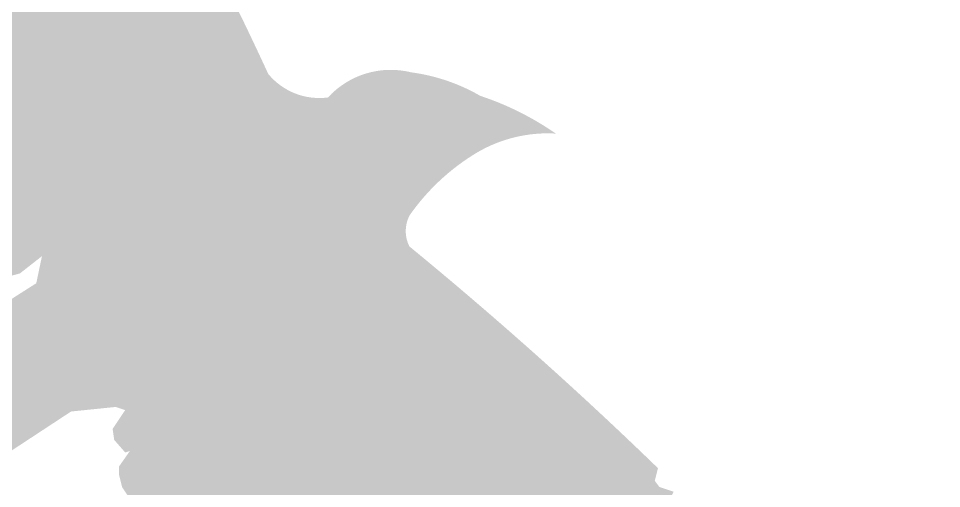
# Model space of a CAD drawing. Header units: millimetres. Extents: x -754 to 578, y -31 to 612.
# Drawn here: x -595.44 to -559.64, y 402.8 to 421.03 of the extents above; entities that cross this region are included whole.
import ezdxf

# ---------------------------------------------------------------- set-up
doc = ezdxf.new("R2010")
doc.units = ezdxf.units.MM
doc.layers.add('Images', color=7, linetype='Continuous')
doc.layers.add('magpiefill', color=3, linetype='Continuous')
picture_1 = doc.add_image_def('image14.jpg', size_in_pixel=(520, 700))

msp = doc.modelspace()

# ---------------------------------------------------------------- hatches: boundary and pattern name
at = {"layer": 'magpiefill', "true_color": 0x010101}
h = msp.add_hatch(color=18, dxfattribs=at)
h.dxf.hatch_style = 1
edge = h.paths.add_edge_path()
edge.add_line((-591.6616307479633, 405.9645275121389), (-593.3959141630291, 405.7872305405406))
edge.add_line((-593.3959141630293, 405.7872305405407), (-596.347737157852, 403.8484376320108))
edge.add_line((-596.3477371578518, 403.8484376320106), (-602.4200527467514, 399.4650788998319))
edge.add_line((-602.4200527467514, 399.4650788998321), (-605.962238186531, 396.0932631983837))
edge.add_line((-605.962238186531, 396.0932631983836), (-606.5526006314878, 396.0932631983836))
edge.add_line((-606.5526006314876, 396.0932631983836), (-607.1429657689539, 396.5990361135024))
edge.add_line((-607.142965768954, 396.5990361135026), (-607.2273032610905, 396.936217123746))
edge.add_line((-607.2273032610906, 396.9362171237457), (-608.9983959809805, 395.5874916830185))
edge.add_line((-608.9983959809805, 395.5874916830184), (-611.3598511458268, 393.9015838322942))
edge.add_line((-611.359851145827, 393.9015838322945), (-611.6128636222369, 394.9974242152158))
edge.add_line((-611.6128636222369, 394.9974242152158), (-611.5285261301004, 395.5874916830186))
edge.add_line((-611.5285261301004, 395.5874916830184), (-610.5164735319503, 396.6833306661862))
edge.add_line((-610.5164735319503, 396.6833306661866), (-610.1791235634039, 396.9362171237459))
edge.add_line((-610.1791235634038, 396.9362171237457), (-610.4321360398138, 397.1048076288675))
edge.add_line((-610.4321360398138, 397.1048076288679), (-612.0345537754305, 396.0089686457))
edge.add_line((-612.0345537754303, 396.0089686456998), (-612.4562412361136, 396.3461496559432))
edge.add_line((-612.4562412361139, 396.3461496559429), (-612.4562412361139, 396.5990361135024))
edge.add_line((-612.4562412361139, 396.5990361135026), (-613.1309438657169, 396.5990361135026))
edge.add_line((-613.1309438657166, 396.5990361135026), (-613.3839563421266, 396.936217123746))
edge.add_line((-613.3839563421265, 396.9362171237457), (-611.1911761615535, 398.1163520593513))
edge.add_line((-611.1911761615537, 398.1163520593515), (-610.7694887008707, 398.8750100322758))
edge.add_line((-610.7694887008707, 398.8750100322758), (-610.0104485791306, 399.5493734525163))
edge.add_line((-610.0104485791303, 399.5493734525163), (-611.5285261301004, 399.2964869949568))
edge.add_line((-611.5285261301004, 399.2964869949568), (-610.3477985476773, 400.3080314254406))
edge.add_line((-610.3477985476771, 400.3080314254406), (-606.3839256472141, 402.5840067439676))
edge.add_line((-606.3839256472144, 402.5840067439677), (-602.6730652231614, 405.2814590251758))
edge.add_line((-602.6730652231612, 405.2814590251754), (-598.4561798462883, 407.7260248488239))
edge.add_line((-598.4561798462883, 407.7260248488241), (-595.9260470046585, 409.243340794673))
edge.add_line((-595.9260470046585, 409.2433407946731), (-595.6730345282485, 410.1705906724729))
edge.add_line((-595.6730345282485, 410.1705906724729), (-594.7453194222354, 410.7606581402756))
edge.add_line((-594.7453194222353, 410.7606581402753), (-593.7332668240855, 410.3391811775942))
edge.add_line((-593.7332668240855, 410.3391811775945), (-593.0585641944821, 410.4234771300322))
edge.add_line((-593.0585641944823, 410.423477130032), (-591.6248241356492, 411.6036120656374))
edge.add_line((-591.6248241356492, 411.6036120656375), (-590.444093860716, 412.3622700385621))
edge.add_line((-590.444093860716, 412.3622700385621), (-590.3597563685795, 410.6763621878379))
edge.add_line((-590.3597563685793, 410.676362187838), (-590.6971090296357, 409.4119326995483))
edge.add_line((-590.6971090296357, 409.4119326995482), (-591.0344589981826, 409.243340794673))
edge.add_line((-591.0344589981828, 409.2433407946731), (-591.5404866435126, 409.4119326995483))
edge.add_line((-591.5404866435125, 409.4119326995482), (-592.2151865806059, 408.7375692793078))
edge.add_line((-592.2151865806059, 408.7375692793079), (-591.1741706519026, 407.8524855745219))
edge.add_line((-591.1741706519026, 407.8524855745221), (-590.9913734524439, 408.6442099232632))
edge.add_line((-590.9913734524438, 408.644209923263), (-590.1383189574658, 409.1314249071039))
edge.add_line((-590.138318957466, 409.1314249071039), (-588.8587385612541, 409.1923267800839))
edge.add_line((-588.858738561254, 409.1923267800838), (-588.1275497634184, 408.9487192881635))
edge.add_line((-588.1275497634185, 408.9487192881637), (-588.1275497634185, 408.4006024313429))
edge.add_line((-588.1275497634185, 408.4006024313427), (-588.7368728641115, 408.1569949394224))
edge.add_line((-588.7368728641117, 408.1569949394224), (-589.8945902556908, 407.9133874475018))
edge.add_line((-589.8945902556907, 407.913387447502), (-591.2351048467292, 406.8780556068406))
edge.add_line((-591.2351048467293, 406.8780556068403), (-591.2351048467293, 406.1472331310792))
edge.add_line((-591.2351048467293, 406.1472331310794), (-590.138318957466, 406.5735462419401))
edge.add_line((-590.138318957466, 406.5735462419399), (-587.4572924678996, 407.6088780826015))
edge.add_line((-587.4572924678995, 407.6088780826016), (-585.6902492831169, 408.5833080502828))
edge.add_line((-585.6902492831169, 408.5833080502829), (-583.9232087908448, 409.8622473828648))
edge.add_line((-583.923208790845, 409.8622473828647), (-581.6077740076861, 411.5674998263073))
edge.add_line((-581.6077740076861, 411.5674998263074), (-582.8264229015819, 411.1411867154467))
edge.add_line((-582.8264229015816, 411.1411867154469), (-583.9841402931611, 410.7148736045862))
edge.add_line((-583.9841402931612, 410.7148736045862), (-585.202789187057, 411.0193829694867))
edge.add_line((-585.202789187057, 411.0193829694866), (-586.2995750763203, 411.9329110641879))
edge.add_line((-586.2995750763201, 411.932911064188), (-586.9698323718391, 413.2727508699967))
edge.add_line((-586.9698323718391, 413.2727508699967), (-587.2135610736144, 414.795297694499))
edge.add_line((-587.2135610736144, 414.7952976944988), (-586.9088981770129, 416.1960407730409))
edge.add_line((-586.9088981770128, 416.1960407730411), (-585.6293177808009, 417.5967838515832))
edge.add_line((-585.6293177808008, 417.5967838515829), (-586.29957507632, 417.3531763596624))
edge.add_line((-586.2995750763201, 417.3531763596626), (-589.4680616619468, 415.7088257892002))
edge.add_line((-589.4680616619468, 415.7088257892002), (-592.2100250388497, 414.1862789646979))
edge.add_line((-592.2100250388497, 414.1862789646979), (-593.7333341368371, 412.9682415050961))
edge.add_line((-593.7333341368369, 412.968241505096), (-594.5254571294986, 411.8111073182276))
edge.add_line((-594.5254571294988, 411.811107318228), (-595.3785116244768, 411.141186715447))
edge.add_line((-595.3785116244766, 411.1411867154469), (-596.2924976217707, 410.8975792235266))
edge.add_line((-596.2924976217708, 410.8975792235263), (-596.8408919126573, 411.1411867154467))
edge.add_line((-596.8408919126572, 411.1411867154469), (-597.1455521167488, 411.5065979533273))
edge.add_line((-597.1455521167487, 411.5065979533271), (-597.0846206144325, 412.3592227752949))
edge.add_line((-597.0846206144325, 412.3592227752951), (-596.4752975137393, 413.7599658538372))
edge.add_line((-596.4752975137393, 413.7599658538371), (-596.9018234149733, 414.6734939485386))
edge.add_line((-596.9018234149735, 414.6734939485387), (-597.0236891121164, 413.8817695997975))
edge.add_line((-597.0236891121161, 413.8817695997974), (-597.5720807104925, 413.516358361917))
edge.add_line((-597.5720807104927, 413.5163583619168), (-598.9125953015309, 412.7246340131757))
edge.add_line((-598.9125953015308, 412.7246340131759), (-599.3391212027648, 413.0291433780764))
edge.add_line((-599.3391212027648, 413.0291433780764), (-599.7656497965088, 413.2727508699967))
edge.add_line((-599.7656497965089, 413.2727508699967), (-600.1921756977429, 413.6990639808574))
edge.add_line((-600.1921756977429, 413.699063980857), (-600.3749728972016, 414.3689845836379))
edge.add_line((-600.3749728972015, 414.3689845836383), (-600.3140413948853, 414.795297694499))
edge.add_line((-600.3140413948853, 414.7952976944988), (-600.8624329932621, 414.917101440459))
edge.add_line((-600.8624329932622, 414.9171014404591), (-601.1670958898634, 415.1607089323794))
edge.add_line((-601.1670958898633, 415.1607089323792), (-601.5936244836076, 415.5870220432399))
edge.add_line((-601.5936244836075, 415.5870220432402), (-601.9592188825249, 416.074237027081))
edge.add_line((-601.959218882525, 416.0742370270808), (-601.7764216830662, 416.9877651217821))
edge.add_line((-601.7764216830664, 416.987765121782), (-601.9592188825251, 416.987765121782))
edge.add_line((-601.959218882525, 416.987765121782), (-602.5076104809018, 417.1704707407224))
edge.add_line((-602.5076104809018, 417.1704707407224), (-603.0560020792782, 417.6576857245631))
edge.add_line((-603.0560020792783, 417.6576857245631), (-603.3606649758798, 418.266704454364))
edge.add_line((-603.3606649758797, 418.266704454364), (-603.2387992787368, 418.8148213111848))
edge.add_line((-603.2387992787368, 418.8148213111848), (-603.1169362741043, 419.4238400409856))
edge.add_line((-603.1169362741044, 419.4238400409855), (-603.421596478196, 419.4847419139657))
edge.add_line((-603.421596478196, 419.4847419139656), (-604.0309222713986, 420.0328587707864))
edge.add_line((-604.0309222713985, 420.0328587707867), (-604.3965166703163, 420.7636798467943))
edge.add_line((-604.3965166703164, 420.7636798467944), (-604.3355851680002, 421.4336004495754))
edge.add_line((-604.3355851680001, 421.4336004495752), (-603.2997334735635, 422.1035210523562))
edge.add_line((-603.2997334735636, 422.1035210523561), (-601.8982846876988, 422.8343435281172))
edge.add_line((-601.8982846876987, 422.8343435281173), (-600.9233671880882, 423.6260678768584))
edge.add_line((-600.9233671880885, 423.6260678768584), (-600.0703126931105, 424.3568903526195))
edge.add_line((-600.0703126931104, 424.3568903526196), (-599.948446995968, 424.4786940985798))
edge.add_line((-599.9484469959679, 424.4786940985797), (-599.6437840993664, 424.6004978445399))
edge.add_line((-599.6437840993663, 424.60049784454), (-599.2781897004485, 424.9050072094405))
edge.add_line((-599.2781897004487, 424.9050072094404), (-599.2172581981325, 425.1486147013608))
edge.add_line((-599.2172581981323, 425.1486147013605), (-599.2172581981323, 425.3313203203009))
edge.add_line((-599.2172581981323, 425.331320320301), (-599.2781897004485, 425.5749278122213))
edge.add_line((-599.2781897004487, 425.5749278122215), (-599.4609868999074, 425.7576334311619))
edge.add_line((-599.4609868999073, 425.7576334311617), (-599.6437840993664, 425.8794371771219))
edge.add_line((-599.6437840993663, 425.8794371771218), (-599.8875154936514, 425.940339050102))
edge.add_line((-599.8875154936517, 425.9403390501021), (-599.7047182941926, 426.0621427960623))
edge.add_line((-599.7047182941925, 426.0621427960619), (-599.4609868999073, 426.0621427960619))
edge.add_line((-599.4609868999073, 426.0621427960619), (-599.2172581981324, 426.1230446690419))
edge.add_line((-599.2172581981323, 426.1230446690421), (-598.7907296043883, 426.1230446690421))
edge.add_line((-598.7907296043885, 426.1230446690421), (-598.5470009026131, 426.1230446690421))
edge.add_line((-598.5470009026131, 426.1230446690421), (-598.3642037031544, 426.1839465420223))
edge.add_line((-598.3642037031544, 426.1839465420222), (-598.1814065036954, 426.3057502879824))
edge.add_line((-598.1814065036953, 426.3057502879827), (-598.0595408065528, 426.6102596528833))
edge.add_line((-598.059540806553, 426.6102596528832), (-597.9986066117267, 426.7929652718233))
edge.add_line((-597.9986066117267, 426.7929652718229), (-598.2423380060116, 427.0365727637435))
edge.add_line((-598.2423380060117, 427.0365727637437), (-599.0344609986734, 427.4628858746044))
edge.add_line((-599.0344609986734, 427.4628858746045), (-597.9986066117267, 427.2192783826839))
edge.add_line((-597.9986066117267, 427.2192783826839), (-597.4502150133499, 427.0974746367237))
edge.add_line((-597.4502150133497, 427.0974746367236), (-597.1455521167486, 427.280180255664))
edge.add_line((-597.1455521167487, 427.280180255664), (-597.1455521167487, 427.4019840016242))
edge.add_line((-597.1455521167487, 427.4019840016241), (-597.1455521167487, 427.7064933665246))
edge.add_line((-597.1455521167487, 427.7064933665246), (-597.3283520087174, 427.8282971124847))
edge.add_line((-597.3283520087174, 427.8282971124846), (-597.4502150133499, 428.1328064773851))
edge.add_line((-597.4502150133497, 428.1328064773853), (-596.9627549172895, 428.0719046044051))
edge.add_line((-596.9627549172898, 428.0719046044052), (-596.7190262155149, 428.0719046044052))
edge.add_line((-596.7190262155148, 428.0719046044052), (-596.353431816597, 428.0719046044052))
edge.add_line((-596.353431816597, 428.0719046044052), (-596.353431816597, 428.1937083503653))
edge.add_line((-596.353431816597, 428.1937083503652), (-596.4143633189132, 428.5591195882459))
edge.add_line((-596.4143633189133, 428.5591195882458), (-596.5362290160557, 428.8027256804127))
edge.add_line((-596.5362290160557, 428.8027256804127), (-596.5971605183719, 429.1072350453132))
edge.add_line((-596.5971605183719, 429.1072350453131), (-596.2924976217707, 429.1072350453131))
edge.add_line((-596.2924976217708, 429.1072350453131), (-596.0487689199955, 429.1681369182931))
edge.add_line((-596.0487689199955, 429.168136918293), (-595.9269032228531, 429.3508425372334))
edge.add_line((-595.9269032228532, 429.3508425372337), (-595.865971720537, 429.7771556480944))
edge.add_line((-595.8659717205368, 429.7771556480942), (-595.8050402182206, 429.8989593940544))
edge.add_line((-595.8050402182206, 429.8989593940545), (-595.5613088239353, 429.8989593940545))
edge.add_line((-595.5613088239353, 429.8989593940545), (-595.3785116244766, 429.8989593940545))
edge.add_line((-595.3785116244766, 429.8989593940545), (-595.2566459273337, 430.0207631400147))
edge.add_line((-595.2566459273338, 430.0207631400145), (-595.0738487278751, 430.0207631400145))
edge.add_line((-595.0738487278751, 430.0207631400145), (-595.0129172255589, 430.3252725049151))
edge.add_line((-595.0129172255587, 430.325272504915), (-595.0129172255587, 430.4470762508752))
edge.add_line((-595.0129172255587, 430.4470762508751), (-595.3175801221602, 430.5688799968352))
edge.add_line((-595.3175801221603, 430.5688799968353), (-595.0738487278751, 430.6906837427955))
edge.add_line((-595.0738487278751, 430.6906837427956), (-594.891051528416, 430.6906837427956))
edge.add_line((-594.8910515284161, 430.6906837427956), (-594.6473228266412, 430.6297818698156))
edge.add_line((-594.6473228266411, 430.6297818698155), (-594.3426599300396, 430.5688799968353))
edge.add_line((-594.3426599300395, 430.5688799968353), (-593.9161340288056, 430.6297818698155))
edge.add_line((-593.9161340288056, 430.6297818698155), (-593.306808235603, 430.7515856157756))
edge.add_line((-593.3068082356028, 430.7515856157755), (-593.0021453390013, 430.7515856157755))
edge.add_line((-593.0021453390015, 430.7515856157755), (-593.0021453390015, 430.5079781238552))
edge.add_line((-593.0021453390015, 430.5079781238554), (-592.9412138366853, 430.2034687589549))
edge.add_line((-592.9412138366852, 430.203468758955), (-592.5146852429411, 430.0207631400146))
edge.add_line((-592.514685242941, 430.0207631400145), (-591.9662936445642, 430.2034687589549))
edge.add_line((-591.9662936445644, 430.203468758955), (-591.6616307479633, 429.8380575210745))
edge.add_line((-591.6616307479633, 429.8380575210741), (-591.2346713526119, 429.4134059175619))
edge.add_arc((-697.0116096051438, 367.6571160641532), 122.4851011451525, 24.7196834331034, 30.277882808560207, ccw=False)
edge.add_arc((-583.7701799824425, 420.5060019884789), 2.563696012090701, 219.4264190677759, 277.5112522925736)
edge.add_arc((-580.9995321243102, 415.7312244077283), 3.304300319676726, 76.09792839104102, 137.4828955815185, ccw=False)
edge.add_arc((-581.1793824544405, 411.6900435844062), 7.313802878406496, 60.01917854986198, 82.34898294536907, ccw=False)
edge.add_arc((-581.080591747342, 407.2526051582473), 11.34433800916208, 55.16074552816218, 71.73216053091483, ccw=False)
edge.add_arc((-574.9151641905552, 411.1623251452896), 5.410432575110031, 86.65890143975243, 120.31950619075)
edge.add_arc((-573.2586460422407, 408.4864155861616), 8.556952759690395, 120.8490791888012, 144.9821508602809)
edge.add_arc((-579.110420396525, 412.7824083772958), 1.309188787850815, 152.0183299640194, 206.9559763139688)
edge.add_arc((-679.189156930095, 291.6035364355778), 155.9627583677982, 45.89312228263083, 50.63922831697852, ccw=False)
edge.add_line((-570.6392339100136, 403.5914652941225), (-570.7617969672579, 403.1021408818285))
edge.add_line((-570.7617969672577, 403.1021408818282), (-570.5789997677987, 402.8585333899078))
edge.add_line((-570.5789997677988, 402.8585333899083), (-570.0306054769123, 402.6758277709679))
edge.add_line((-570.0306054769123, 402.6758277709677), (-570.2134026763711, 402.3104165330872))
edge.add_line((-570.2134026763708, 402.3104165330873), (-569.9696739745959, 402.0059071681868))
edge.add_line((-569.9696739745959, 402.0059071681868), (-569.847808277453, 401.7013978032863))
edge.add_line((-569.8478082774533, 401.7013978032863), (-570.2743368711973, 401.3359865654059))
edge.add_line((-570.2743368711972, 401.3359865654057), (-570.3352683735134, 400.970575327525))
edge.add_line((-570.3352683735133, 400.9705753275249), (-570.1524711740545, 400.6051640896445))
edge.add_line((-570.1524711740547, 400.6051640896447), (-570.6399312701149, 400.4224584707044))
edge.add_line((-570.6399312701149, 400.4224584707043), (-571.1273913661751, 400.5442622166645))
edge.add_line((-571.1273913661751, 400.5442622166644), (-571.0664598638589, 400.1179491058037))
edge.add_line((-571.066459863859, 400.1179491058036), (-571.7367144668683, 399.9352434868635))
edge.add_line((-571.7367144668682, 399.9352434868637), (-572.0413773634697, 400.1179491058038))
edge.add_line((-572.0413773634698, 400.1179491058036), (-572.2241745629285, 400.1788509787838))
edge.add_line((-572.2241745629284, 400.178850978784), (-572.4069717623871, 399.9352434868637))
edge.add_line((-572.4069717623871, 399.9352434868637), (-572.7116346589886, 399.6916359949431))
edge.add_line((-572.7116346589886, 399.6916359949431), (-573.0162975555901, 399.8134397409035))
edge.add_line((-573.0162975555902, 399.8134397409034), (-573.8084205482519, 399.2653228840826))
edge.add_line((-573.8084205482518, 399.2653228840828), (-573.8084205482518, 399.5089303760031))
edge.add_line((-573.8084205482518, 399.5089303760029), (-574.3568121466282, 399.9961453598436))
edge.add_line((-574.3568121466282, 399.9961453598436), (-574.3568121466282, 400.2397528517641))
edge.add_line((-574.3568121466282, 400.2397528517644), (-574.478677843771, 400.117949105804))
edge.add_line((-574.478677843771, 400.1179491058036), (-574.8442722426884, 399.5698322489828))
edge.add_line((-574.8442722426884, 399.5698322489831), (-574.8442722426884, 399.2044210111026))
edge.add_line((-574.8442722426884, 399.2044210111025), (-574.8442722426884, 398.4126966623613))
edge.add_line((-574.8442722426884, 398.4126966623616), (-575.2707981439223, 398.4126966623616))
edge.add_line((-575.2707981439224, 398.4126966623616), (-575.4535953433815, 398.5954022813017))
edge.add_line((-575.4535953433816, 398.5954022813015), (-575.5145295382079, 398.7172060272617))
edge.add_line((-575.5145295382079, 398.7172060272616), (-576.1238526389005, 398.8999116462019))
edge.add_line((-576.1238526389005, 398.899911646202), (-576.428515535502, 399.0826172651423))
edge.add_line((-576.428515535502, 399.0826172651424), (-576.5503812326449, 398.9608135191822))
edge.add_line((-576.5503812326449, 398.9608135191824), (-576.5503812326449, 398.6563041542818))
edge.add_line((-576.5503812326449, 398.6563041542817), (-576.9159756315622, 398.1690891704408))
edge.add_line((-576.9159756315622, 398.1690891704408), (-577.1597043333376, 398.3517947893811))
edge.add_line((-577.1597043333376, 398.3517947893812), (-577.1597043333376, 398.5345004083215))
edge.add_line((-577.1597043333376, 398.5345004083214), (-577.8908958236831, 398.351794789381))
edge.add_line((-577.8908958236831, 398.3517947893812), (-578.2564902226009, 397.9254816785205))
edge.add_line((-578.2564902226006, 397.9254816785207), (-579.0486105227519, 397.6209723136201))
edge.add_line((-579.0486105227521, 397.62097231362), (-579.4142049216699, 397.8036779325603))
edge.add_line((-579.4142049216699, 397.8036779325606), (-579.5970048136388, 398.1081872974611))
edge.add_line((-579.5970048136388, 398.1081872974609), (-579.9016650177299, 398.1081872974609))
edge.add_line((-579.9016650177299, 398.1081872974609), (-580.5719223132492, 397.5600704406401))
edge.add_line((-580.5719223132494, 397.5600704406401), (-581.1812481064525, 396.9510517108391))
edge.add_line((-581.1812481064525, 396.9510517108391), (-581.7905712071451, 396.220229235078))
edge.add_line((-581.790571207145, 396.2202292350779), (-582.2780313032052, 395.6112105052771))
edge.add_line((-582.2780313032052, 395.6112105052772), (-582.7045598969493, 395.18489879417))
edge.add_line((-582.7045598969491, 395.1848987941697), (-583.3138829976424, 395.0021931752294))
edge.add_line((-583.3138829976423, 395.0021931752295), (-583.8622772885287, 395.1239969211897))
edge.add_line((-583.8622772885287, 395.1239969211898), (-584.2278716874465, 395.489406759317))
edge.add_line((-584.2278716874465, 395.4894067593171), (-584.5934660863643, 395.8548179971976))
edge.add_line((-584.5934660863643, 395.8548179971973), (-584.776263285823, 396.4029348540181))
edge.add_line((-584.7762632858229, 396.4029348540183), (-585.0809261824244, 396.829247964879))
edge.add_line((-585.0809261824245, 396.8292479648788), (-585.385589079026, 396.890149837859))
edge.add_line((-585.385589079026, 396.890149837859), (-585.7511834779438, 397.0119535838191))
edge.add_line((-585.7511834779436, 397.0119535838193), (-586.0558436820347, 397.0119535838193))
edge.add_line((-586.0558436820351, 397.0119535838193), (-586.6042379729217, 397.8645798055405))
edge.add_line((-586.6042379729217, 397.8645798055405), (-587.1526295712981, 398.5954022813015))
edge.add_line((-587.152629571298, 398.5954022813015), (-587.3963582730729, 398.5954022813015))
edge.add_line((-587.396358273073, 398.5954022813015), (-587.8838183691337, 398.8390097732221))
edge.add_line((-587.8838183691336, 398.8390097732221), (-588.7368728641115, 399.6307341219632))
edge.add_line((-588.7368728641117, 399.6307341219632), (-588.9806042583965, 399.9961453598436))
edge.add_line((-588.9806042583964, 399.9961453598436), (-589.102467263029, 400.2397528517641))
edge.add_line((-589.102467263029, 400.2397528517644), (-589.1634014578556, 400.6051640896448))
edge.add_line((-589.1634014578555, 400.6051640896447), (-589.4071301596304, 400.6051640896447))
edge.add_line((-589.4071301596305, 400.6051640896447), (-589.9555217580073, 400.7878697085851))
edge.add_line((-589.9555217580073, 400.7878697085849), (-590.0164559528336, 400.9096734545451))
edge.add_line((-590.0164559528336, 400.9096734545452), (-590.2601846546085, 401.2750846924257))
edge.add_line((-590.2601846546085, 401.2750846924256), (-590.3211161569246, 401.3968884383858))
edge.add_line((-590.3211161569246, 401.3968884383856), (-590.6257790535261, 402.0668090411666))
edge.add_line((-590.6257790535262, 402.0668090411667), (-590.991373452444, 402.3104165330873))
edge.add_line((-590.9913734524438, 402.3104165330873), (-591.1741706519025, 402.4931221520274))
edge.add_line((-591.1741706519026, 402.4931221520275), (-591.4179020461879, 402.8585333899082))
edge.add_line((-591.4179020461879, 402.8585333899083), (-591.5397677433303, 403.345748373749))
edge.add_line((-591.5397677433303, 403.3457483737487), (-591.5397677433303, 403.6502563388958))
edge.add_line((-591.5397677433303, 403.6502563388957), (-591.1132391495863, 404.2592750686966))
edge.add_line((-591.1132391495864, 404.2592750686966), (-591.2960363490455, 404.1983731957164))
edge.add_line((-591.2960363490455, 404.1983731957165), (-591.7225649427895, 404.6855881795574))
edge.add_line((-591.7225649427895, 404.6855881795574), (-591.7834964451057, 405.1119012904181))
edge.add_line((-591.7834964451056, 405.1119012904179), (-591.2960363490454, 405.8427237661788))
edge.add_line((-591.2960363490455, 405.8427237661789), (-591.6616307479633, 405.9645275121391))
at = {"layer": 'magpiefill'}
h = msp.add_hatch(color=251, dxfattribs=at)
h.dxf.hatch_style = 1
h.paths.add_polyline_path([(-599.4863256868288, 423.3396362533171), (-597.3123134086499, 424.1363745666469), (-599.3963662277315, 423.789207089866), (-601.2715499906243, 423.3433108202963), (-601.8982846876987, 422.8343435281173), (-600.8357122306377, 422.9799806950685)])
h.paths.add_polyline_path([(-598.4967743080847, 421.5413584620759), (-594.8084525130456, 423.4295501428791), (-597.2373472233727, 422.5304112472583), (-599.9361203109905, 421.6312723516377), (-602.0951393153497, 421.4514445725137), (-604.3334625300158, 421.43497323192), (-604.3355851680001, 421.4336004495752), (-604.3965166703164, 420.7636798467944), (-604.0309222713985, 420.0328587707867), (-603.421596478196, 419.4847419139656), (-603.1169362741044, 419.4238400409855), (-601.6453420198649, 420.2825640082073)])
h.paths.add_polyline_path([(-598.2268986021166, 419.6531667812727), (-594.8984119721424, 421.9010140203242), (-598.7666526853754, 420.0128223395208), (-601.555382560768, 419.1136834439002), (-603.1649775317368, 419.1837505586237), (-603.2387992787368, 418.8148213111848), (-603.3606649758797, 418.266704454364), (-603.0560020792783, 417.6576857245631), (-602.5076104809018, 417.1704707407224), (-601.959218882525, 416.987765121782), (-601.8252609380587, 416.987765121782), (-600.8357122306377, 417.8548889900313)])
h.paths.add_polyline_path([(-598.8566121444727, 416.7759223152867), (-595.4381660554016, 419.6531667812727), (-599.3963662277315, 417.2254917630972), (-601.8467314115319, 416.6363926036344), (-601.959218882525, 416.0742370270808), (-601.5936244836075, 415.5870220432402), (-601.1670958898633, 415.1607089323792), (-600.8624329932622, 414.9171014404591), (-600.6592910784822, 414.8719814089799), (-600.3859149351528, 415.3372986935555)])
h.paths.add_polyline_path([(-598.0469796839226, 415.6070403622415), (-598.0469796839226, 416.326351478738), (-599.2164473095378, 414.9776431353074), (-600.3385143413637, 414.6240703728585), (-600.3749728972015, 414.3689845836383), (-600.1921756977429, 413.699063980857), (-599.7656497965089, 413.2727508699967), (-599.3184386305114, 413.0173307361409), (-597.6871418475349, 414.1684181292486), (-599.4863256868288, 413.8986764605623)])
h.paths.add_polyline_path([(-595.2582471372078, 415.4272125831175), (-596.7267563525536, 414.2985373995583), (-596.4752975137393, 413.7599658538371)], flags=17)
h.paths.add_polyline_path([(-594.0572178804463, 412.4951117565932), (-593.9988200524957, 413.5390209023143), (-592.9193118859774, 416.1465236996138), (-594.8984119721424, 413.3591931231903), (-597.1069923945292, 412.0461706709333), (-597.1455521167487, 411.5065979533271), (-596.8408919126572, 411.1411867154469), (-596.2924976217708, 410.8975792235263), (-595.3785116244766, 411.1411867154469), (-594.5254571294988, 411.811107318228)])
h.paths.add_polyline_path([(-590.6703334225219, 405.2669416738664), (-586.8020927092884, 406.8853916859833), (-588.7811927954542, 406.2559944590492), (-591.5907673230689, 405.4008496069192), (-591.7834964451056, 405.1119012904179), (-591.7225649427895, 404.6855881795574), (-591.5544647231619, 404.4935706993912)])
h.paths.add_polyline_path([(-590.040619880166, 403.6484916617497), (-588.241438712195, 404.0980611095598), (-585.9025034609646, 405.6265972321149), (-589.4109063378099, 404.3678027782461), (-591.2757556896337, 404.0272258737706), (-591.5397677433303, 403.6502563388957), (-591.5397677433303, 403.3457483737487), (-591.4179020461879, 402.8585333899083), (-591.1741706519026, 402.4931221520275), (-590.9913734524438, 402.3104165330873), (-590.7849478631908, 402.1728684190706), (-590.2205387983597, 402.8392666556912)])
h.paths.add_polyline_path([(-588.4213576303886, 401.940126371332), (-586.8020927092884, 402.6594388765672), (-585.0928710004149, 404.0980611095598), (-588.6012765485825, 402.4796110974429), (-590.5517929659569, 401.9041216744587), (-590.3211161569246, 401.3968884383856), (-590.2601846546085, 401.2750846924256), (-590.0164559528336, 400.9096734545452), (-589.9555217580073, 400.7878697085849), (-589.4071301596305, 400.6051640896447), (-589.2309900909381, 400.6051640896447), (-588.7811927954538, 401.0409874757114)])
h.paths.add_polyline_path([(-584.4631574580587, 401.760298592208), (-581.4045492053754, 404.4577166678081), (-583.7434844566059, 402.8392666556912), (-587.4318062516445, 400.9510735861494), (-589.1289562572135, 400.3986025121691), (-589.102467263029, 400.2397528517644), (-588.9806042583964, 399.9961453598436), (-588.7368728641117, 399.6307341219632), (-587.8838183691336, 398.8390097732221), (-587.396358273073, 398.5954022813015), (-587.3418467925476, 398.5954022813015), (-586.9820116274827, 399.2427096844702), (-586.4422575442236, 400.1418485800908)])
h.paths.add_polyline_path([(-582.7539357491843, 400.6813319174631), (-580.5049572857283, 403.4686638826257), (-584.1033196216707, 400.5015041383391), (-587.0997657974552, 398.5249525621736), (-586.6042379729217, 397.8645798055405), (-586.0558436820351, 397.0119535838193), (-585.7511834779436, 397.0119535838193), (-585.385589079026, 396.890149837859), (-584.9129520822204, 398.2536568992876)])
h.paths.add_polyline_path([(-581.3145897462787, 399.1527957949085), (-578.4358977404665, 403.2888361035012), (-579.8752437433725, 401.6703847026459), (-582.2141789946025, 399.4225374635945), (-584.1033196216707, 396.994862445419), (-585.0235851087007, 396.7490109166794), (-584.7762632858229, 396.4029348540183), (-584.5934660863643, 395.8548179971973), (-584.2278716874465, 395.4894067593171), (-583.8622772885287, 395.1239969211898), (-583.3138829976423, 395.0021931752295), (-582.7045598969491, 395.1848987941697), (-582.6784605114404, 395.2109849085788), (-582.4840573718936, 397.084776334981)])
h.paths.add_polyline_path([(-578.2559814935953, 399.9620208009668), (-577.6262679512395, 402.2098694287566), (-579.6053653660816, 399.1527957949085), (-580.5049572857283, 398.1637430097256), (-580.9561691442003, 397.1760172468868), (-580.5719223132494, 397.5600704406401), (-579.9016650177299, 398.1081872974609), (-579.5970048136388, 398.1081872974609), (-579.2455302010163, 398.5233985679737)])
h.paths.add_polyline_path([(-576.7266760315923, 400.4115902487769), (-578.4113749856631, 397.865940393158), (-578.2564902226006, 397.9254816785207), (-577.8908958236831, 398.3517947893812), (-577.3051483021158, 398.4981577666366)])
h.paths.add_polyline_path([(-574.8442722426884, 399.4225374635945), (-575.6471678650745, 400.3216763592148), (-576.1362982985239, 398.9073752788598), (-576.1238526389005, 398.899911646202), (-575.5145295382079, 398.7172060272616), (-575.4535953433816, 398.5954022813015), (-575.2707981439224, 398.4126966623616), (-574.8442722426884, 398.4126966623616), (-574.8442722426884, 399.2044210111025)])
h = msp.add_hatch(color=255, dxfattribs=at)
h.dxf.hatch_style = 1
h.paths.add_polyline_path([(-594.5254571294988, 411.811107318228), (-594.7453194222353, 410.7606581402753), (-593.7332668240855, 410.3391811775945), (-593.0585641944823, 410.423477130032), (-591.6248241356492, 411.6036120656375), (-590.444093860716, 412.3622700385621), (-590.3597563685793, 410.676362187838), (-590.6971090296357, 409.4119326995482), (-591.0344589981828, 409.2433407946731), (-591.5404866435125, 409.4119326995482), (-592.2151865806059, 408.7375692793079), (-591.1741706519026, 407.8524855745221), (-590.9913734524438, 408.644209923263), (-590.138318957466, 409.1314249071039), (-588.858738561254, 409.1923267800838), (-588.1275497634185, 408.9487192881637), (-588.1275497634185, 408.4006024313427), (-588.7368728641117, 408.1569949394224), (-589.8945902556907, 407.913387447502), (-591.2351048467293, 406.8780556068403), (-591.2351048467293, 406.1472331310794), (-590.138318957466, 406.5735462419399), (-587.4572924678995, 407.6088780826016), (-585.6902492831169, 408.5833080502829), (-583.923208790845, 409.8622473828647), (-581.6077740076861, 411.5674998263074), (-582.8264229015816, 411.1411867154469), (-583.9841402931612, 410.7148736045862), (-585.202789187057, 411.0193829694866), (-586.2995750763201, 411.932911064188), (-586.9698323718391, 413.2727508699967), (-587.2135610736144, 414.7952976944988), (-586.9088981770128, 416.1960407730411), (-585.6293177808008, 417.5967838515829), (-586.2995750763201, 417.3531763596626), (-589.4680616619468, 415.7088257892002), (-592.2100250388497, 414.1862789646979), (-593.7333341368369, 412.968241505096)])

# ---------------------------------------------------------------- pictures from other files: only their frames are drawn
at = {"layer": 'Images'}
image = msp.add_image(picture_1, insert=(-628.7007281655219, 314.8202036448919), size_in_units=(220.62857142857138, 297), dxfattribs=at)
image.dxf.flags = 7

doc.saveas('drawing.dxf')
